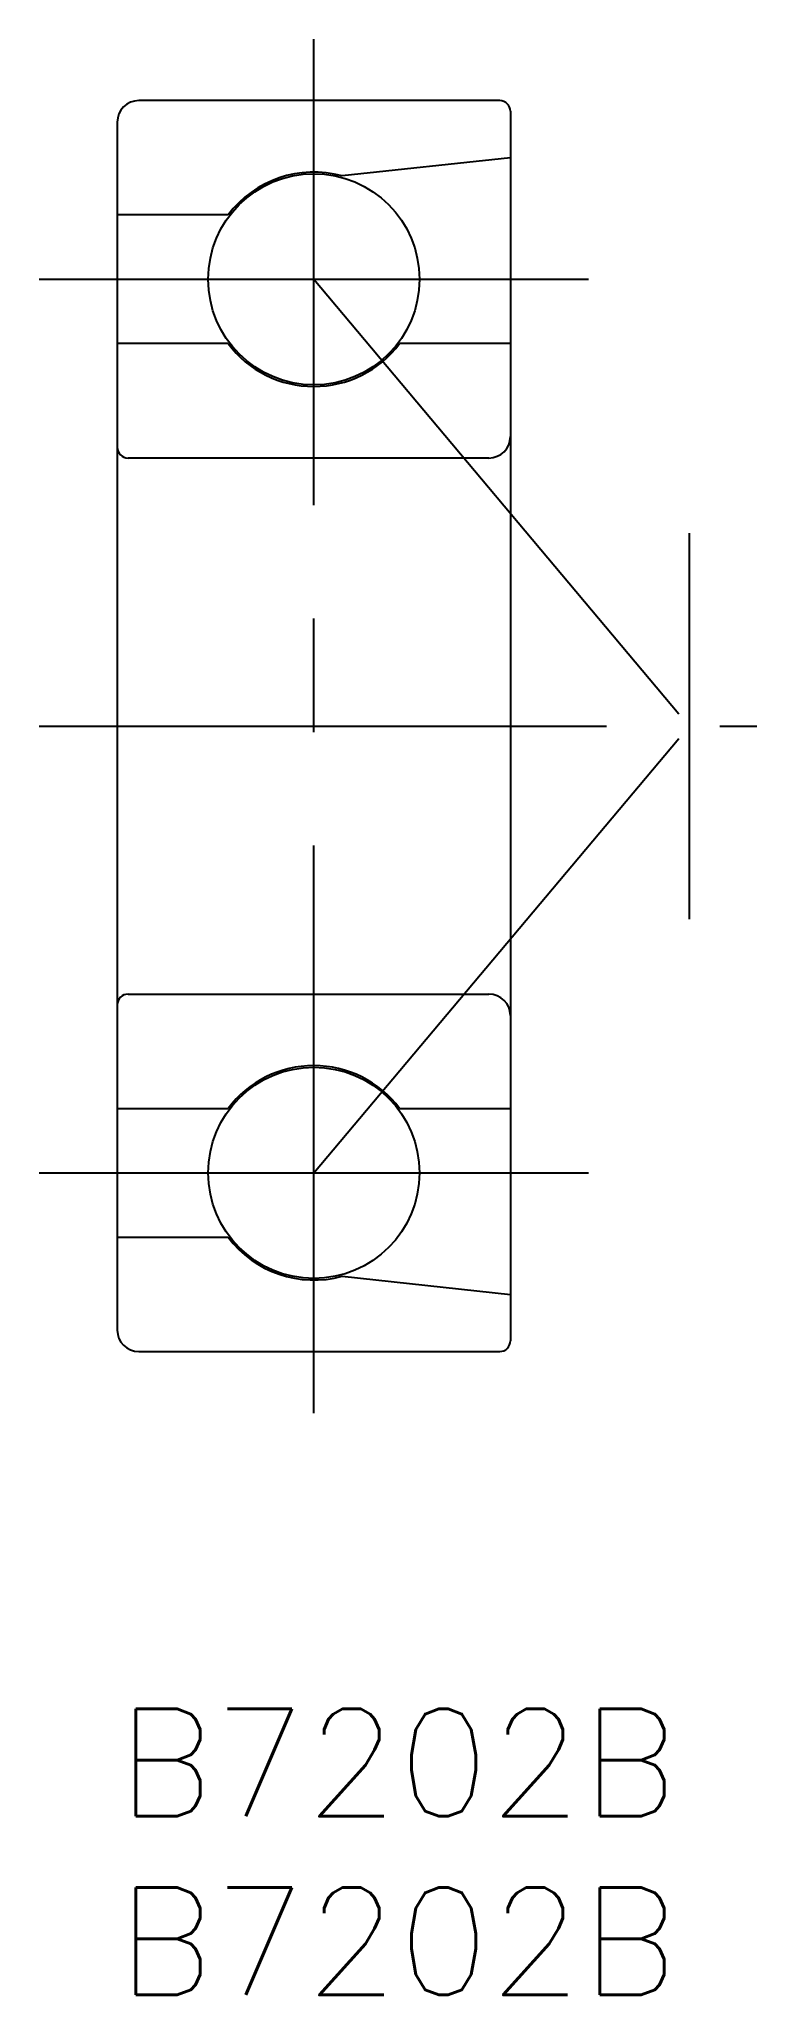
# Model space of a CAD drawing. Extents: x -2.2 to 17.9, y -8 to 46.7.
import ezdxf

# ---------------------------------------------------------------- set-up
doc = ezdxf.new("R2010")
doc.units = 0
doc.header["$LTSCALE"] = 0.5
doc.linetypes.add('CENTER', pattern=[50.8, 31.75, -6.35, 6.35, -6.35])
for name, color, linetype in [('MSM_CENTER', 1, 'CENTER'), ('MSM_CONTINUOUS', 7, 'CONTINUOUS'), ('MSM_PART_NUMBER', 7, 'CONTINUOUS')]:
    doc.layers.add(name, color=color, linetype=linetype)
doc.styles.get("Standard").update_dxf_attribs({"font": 'txt.shx', "height": 3, "bigfont": 'bigfont.shx'})

msp = doc.modelspace()

# ---------------------------------------------------------------- linework, layer by layer
at = {"layer": 'MSM_CENTER'}
for p, q in [((5.5, 8.28), (5.5, 46.72)), ((-2.188, 40), (13.188, 40)), ((5.5, 40), (16, 27.5)), ((16, 32.901), (16, 22.099)), ((-2.188, 27.5), (17.897, 27.5)), ((5.5, 15), (16, 27.5)), ((-2.188, 15), (13.188, 15))]:
    msp.add_line(p, q, dxfattribs=at)
at = {"layer": 'MSM_CONTINUOUS'}
for p, q in [((10.7, 45), (0.6, 45)), ((0, 44.4), (0, 10.6)), ((11, 44.7), (11, 10.3)), ((11, 43.401), (6.291, 42.894)), ((3.1, 41.8), (0, 41.8)), ((3.1, 38.2), (0, 38.2)), ((11, 38.2), (7.9, 38.2)), ((10.4, 35), (0.3, 35)), ((0.3, 20), (10.4, 20)), ((0, 16.8), (3.1, 16.8)), ((7.9, 16.8), (11, 16.8)), ((0, 13.2), (3.1, 13.2)), ((6.291, 12.106), (11, 11.599)), ((0.6, 10), (10.7, 10))]:
    msp.add_line(p, q, dxfattribs=at)
for centre in [(5.5, 40), (5.5, 15)]:
    msp.add_circle(centre, 2.955, dxfattribs=at)
for centre, radius, start, end in [((0.6, 44.4), 0.6, 90, 180), ((10.7, 44.7), 0.3, 0, 90), ((5.5, 40), 3, 74.7056, 143.1301), ((5.5, 40), 3, 216.8699, 323.1301), ((10.4, 35.6), 0.6, 270, 360), ((0.3, 35.3), 0.3, 180, 270), ((0.3, 19.7), 0.3, 90, 180), ((10.4, 19.4), 0.6, 0, 90), ((5.5, 15), 3, 36.8699, 143.1301), ((5.5, 15), 3, 216.8699, 285.2944), ((0.6, 10.6), 0.6, 180, 270), ((10.7, 10.3), 0.3, 270, 0)]:
    msp.add_arc(centre, radius, start, end, dxfattribs=at)

# ---------------------------------------------------------------- texts
at = {"layer": 'MSM_PART_NUMBER'}
for p in [(0, -3), (0, -8)]:
    msp.add_text('B7202B', height=3, dxfattribs=at).set_placement(p)

doc.saveas('drawing.dxf')
